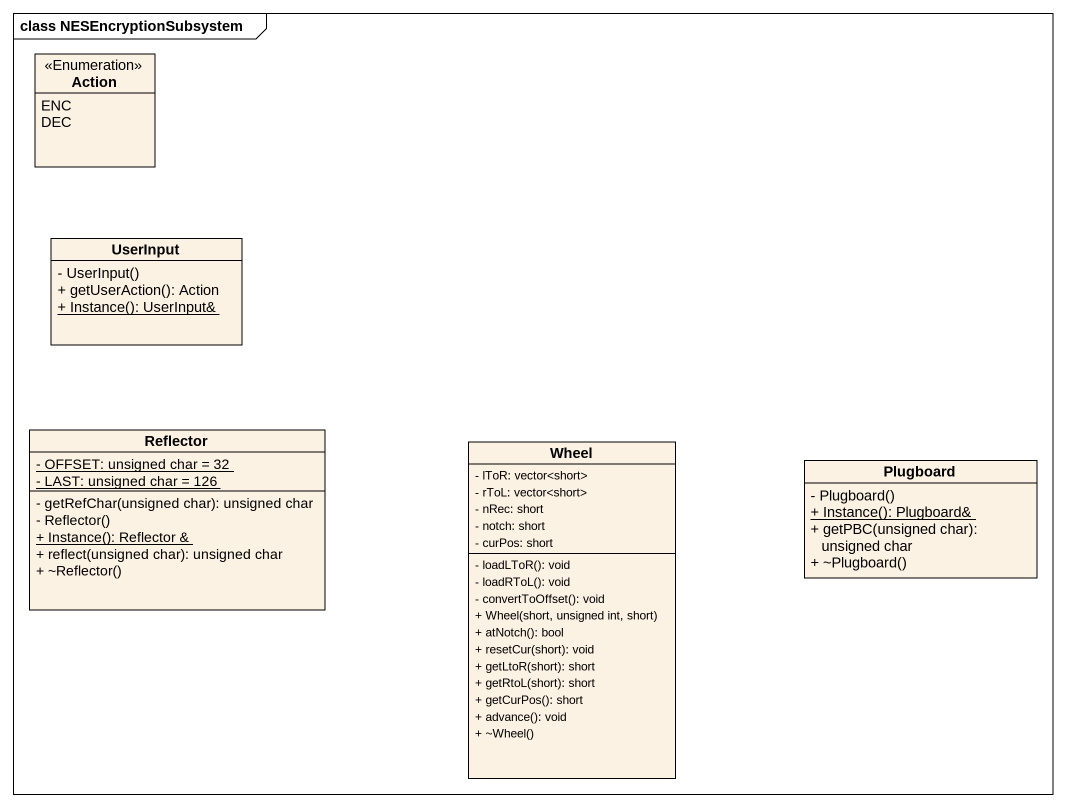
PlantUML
@startuml
mainframe class NESEncryptionSubsystem
hide circle
hide empty members
skinparam classAttributeIconSize 0
enum "Action" as Action_ <<Enumeration>> {
  ENC
  DEC
}
class UserInput {
  - UserInput()
  + getUserAction(): Action
  {static} + Instance(): UserInput&
}
class Reflector {
  {static} - OFFSET: unsigned char = 32
  {static} - LAST: unsigned char = 126
  - getRefChar(unsigned char): unsigned char
  - Reflector()
  {static} + Instance(): Reflector &
  + reflect(unsigned char): unsigned char
  + ~Reflector()
}
class Wheel {
  - lToR: vector<short>
  - rToL: vector<short>
  - nRec: short
  - notch: short
  - curPos: short
  - loadLToR(): void
  - loadRToL(): void
  - convertToOffset(): void
  + Wheel(short, unsigned int, short)
  + atNotch(): bool
  + resetCur(short): void
  + getLtoR(short): short
  + getRtoL(short): short
  + getCurPos(): short
  + advance(): void
  + ~Wheel()
}
class Plugboard {
  - Plugboard()
  {static} + Instance(): Plugboard&
  + getPBC(unsigned char): unsigned char
  + ~Plugboard()
}
@enduml
